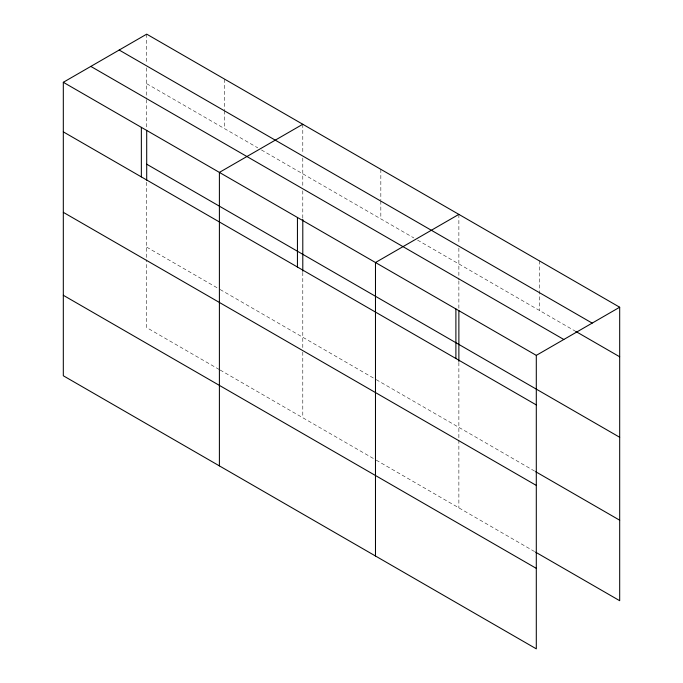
<?xml version="1.0" encoding="UTF-8"?>
<svg xmlns="http://www.w3.org/2000/svg" width="683" height="683" viewBox="0 0 683 683"><rect width="100%" height="100%" fill="white"/><g stroke="black" fill="none" stroke-linecap="round" stroke-linejoin="round"><path stroke-width="0.51" stroke-dasharray="3.42 2.56" d="M146.7 83.702L257.798 147.844M261.469 149.961L413.881 237.957M417.552 240.083L575.829 331.46M146.7 247.135L219.234 289.011M220.157 289.541L375.326 379.125M376.239 379.654L534.712 471.15M219.234 369.503L146.7 327.627L146.7 259.847M220.157 370.032L375.326 459.625M376.239 460.154L534.712 551.642M539.28 260.804L539.28 310.355M458.874 214.377L458.874 243.899M458.874 248.117L458.874 279.825M458.874 280.884L458.874 309.476M458.874 362.502L458.874 439.015M458.874 440.074L458.874 507.862M380.832 169.324L380.832 199.897M380.832 200.956L380.832 218.876M302.791 124.263L302.791 153.786M302.791 158.004L302.791 186.527M302.791 190.762L302.791 218.304M302.791 272.389L302.791 347.843M302.791 352.078L302.791 417.74M224.741 79.211L224.741 109.784M224.741 110.834L224.741 128.763M146.7 34.15L146.7 63.673M146.7 67.89L146.7 98.531M146.7 99.59L146.7 128.191M146.7 182.276L146.7 258.78"/><path stroke-width="1.02" d="M536.3 485.417L536.3 355.373L63.314 82.293L63.314 375.77L536.3 648.85L536.3 485.417L63.314 212.345M535.626 552.171L619.686 600.707L619.686 307.23L146.7 34.15L63.314 82.293M302.791 124.263L219.397 172.406L219.397 465.891M458.874 214.377L375.479 262.528L375.479 556.005M536.3 355.373L619.686 307.23M119.183 50.038L592.17 323.11M575.829 331.46L619.686 356.782M90.83 66.405L563.817 339.485M146.7 164.202L619.686 437.274M63.314 131.853L536.3 404.925M535.626 471.68L619.686 520.207M63.314 295.278L536.3 568.358M458.874 310.534L458.874 361.444M455.894 308.947L455.894 358.507M302.791 219.363L302.791 271.33M297.438 217.467L297.438 267.019M146.7 130.308L146.7 180.15M141.355 127.354L141.355 176.906"/></g></svg>
